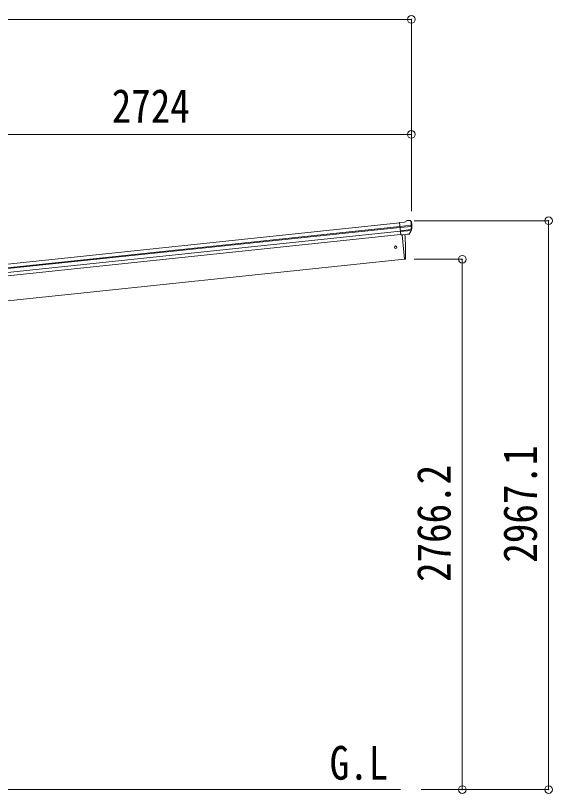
# Model space of a CAD drawing. Units: millimetres at full size, sheet at 1:40. Extents: x -11243 to 11243, y -7760 to 7760.
# Drawn here: x -3593 to -794, y -4247 to -190 of the extents above; entities that cross this region are included whole.
import ezdxf
from ezdxf.enums import TextEntityAlignment as Align

# ---------------------------------------------------------------- set-up
doc = ezdxf.new("R2010")
doc.units = ezdxf.units.MM
doc.header["$LTSCALE"] = 40
doc.header["$PDMODE"] = 32
doc.header["$PDSIZE"] = 40
for name, color, linetype, lineweight in [('0-0_0', 7, 'Continuous', 9), ('0-3_ELV2', 4, 'Continuous', 9), ('0-6_OTH_LINE', 6, 'Continuous', 9)]:
    doc.layers.add(name, color=color, linetype=linetype, lineweight=lineweight)
doc.layers.add('0-7_SHAPE', color=7, linetype='Continuous')
doc.styles.add('ＭＳ ゴシック', font='')
doc.styles.get('ＭＳ ゴシック').set_extended_font_data('MS Gothic')

msp = doc.modelspace()

# ---------------------------------------------------------------- linework, layer by layer
at = {"layer": '0-0_0'}
msp.add_line((-4097.42, -4226.61), (-1586.4, -4226.61), dxfattribs=at)
at = {"layer": '0-3_ELV2'}
for p, q in [((-1552.12, -1259), (-1538.63, -1257.58)), ((-4193.01, -1544.61), (-1591.26, -1271.16)), ((-4191.03, -1563.5), (-1589.28, -1290.05)), ((-4190.6, -1567.68), (-1588.84, -1294.23)), ((-1564.95, -1266.38), (-1591.47, -1269.16)), ((-1584.69, -1333.72), (-1591.47, -1269.16)), ((-1589.31, -1289.69), (-1529.58, -1283.42)), ((-1529.1, -1289.28), (-1588.7, -1295.55)), ((-1564.95, -1266.38), (-1553.35, -1259.41)), ((-1534.97, -1258.67), (-1534.97, -1258.66)), ((-1534.97, -1258.67), (-1529.79, -1262.86)), ((-1528.4, -1266.56), (-1528.71, -1264.71)), ((-4188.5, -1587.54), (-1586.75, -1314.09)), ((-1584.99, -1330.83), (-4186.74, -1604.28)), ((-1529.93, -1306.04), (-1586.97, -1312.03)), ((-1531.32, -1310.7), (-1586.5, -1316.5)), ((-1541.33, -1328.93), (-1584.71, -1333.49)), ((-1584.69, -1333.72), (-1574.74, -1332.67)), ((-1577.81, -1332.99), (-1564.42, -1460.38)), ((-1574.74, -1332.67), (-1574.47, -1332.74)), ((-1574.47, -1332.74), (-1549.14, -1330.07)), ((-1549.14, -1330.07), (-1548.88, -1329.95)), ((-1548.88, -1329.95), (-1541.19, -1329.15)), ((-1539.88, -1327.28), (-1530.43, -1308.98)), ((-1538.83, -1327.71), (-1528.71, -1309.45)), ((-1564.42, -1460.38), (-4097.92, -1726.67)), ((-1564.42, -1460.38), (-1562.36, -1460.1))]:
    msp.add_line(p, q, dxfattribs=at)
msp.add_circle((-1611.21, -1397.83), 6.5, dxfattribs=at)
for centre, radius, start, end in [((-1538.11, -1262.55), 5, 51.04426, 95.95574), ((-1551.81, -1261.98), 3, 96.02369, 120.97631), ((-1721.96, -1288.21), 192.44, 1.4271, 6.57578), ((-1729.29, -1287.67), 200.2, 354.20009, 359.53883), ((-1484.3, -1281.3), 45.32, 182.67122, 185.64518), ((-1528.91, -1290.62), 1.35, 95.1605, 97.91927), ((-1526.3, -1289.07), 2.74, 179.02151, 184.43412), ((-1729.29, -1287.67), 202, 354.13916, 6), ((-2459.02, -1420.18), 900, 357.63919, 5.64987), ((-1541.45, -1326.26), 2.99, 285.2717, 331.00739), ((-1533.1, -1307.6), 3, 332.69111, 354.20009), ((-1531.33, -1307.99), 3, 331, 354.13916), ((-1562.78, -1457.13), 3, 278, 357.63919)]:
    msp.add_arc(centre, radius, start, end, dxfattribs=at)
for centre, major_axis, ratio, start_param, end_param in [((-1530.66, -1266.16), (-0.87, 5.91), 0.020485, 0.671432, 1.5691306), ((-1536.05, -1261.65), (5.88, -1.31), 0.24881, 0.460585, 0.4641038), ((-1531.68, -1265.19), (-2.34, 1.9), 0.995767, 3.9859716, 4.712389), ((-1726.99, -1309.62), (-20.92, 199.05), 0.994373, 4.7113789, 4.7277536), ((-1541.65, -1325.95), (-0.11, 3), 0.642905, 3.2459383, 4.203928), ((-1541.51, -1326.16), (1.66, -2.51), 0.997631, 5.8041905, 5.8929484), ((-1541.58, -1326.05), (3.53, -2.11), 0.650902, 5.2561448, 5.3289554), ((-1539.21, -1325.7), (1.08, 3.13), 0.040856, 2.1135035, 2.1416249)]:
    msp.add_ellipse(centre, major_axis=major_axis, ratio=ratio, start_param=start_param, end_param=end_param, dxfattribs=at)
at = {"layer": '0-6_OTH_LINE'}
for p, q in [((-1529.29, -209.56), (-6993.47, -209.56)), ((-1529.29, -209.56), (-1529.29, -1209.72)), ((-4253.34, -809.56), (-1529.29, -809.56)), ((-1529.29, -809.56), (-1529.29, -1209.72)), ((-813.68, -1259.56), (-1514.78, -1259.56)), ((-813.68, -4226.61), (-813.68, -1259.56)), ((-1263.68, -1460.38), (-1514.78, -1460.38)), ((-1263.68, -4226.61), (-1263.68, -1460.38)), ((-813.68, -4226.61), (-1477.54, -4226.61)), ((-1263.68, -4226.61), (-1476.54, -4226.61))]:
    msp.add_line(p, q, dxfattribs=at)
for p in [(-1529.29, -209.56), (-1529.29, -809.56), (-813.68, -1259.56), (-1263.68, -1460.38), (-1263.68, -4226.61), (-813.68, -4226.61)]:
    msp.add_point(p, dxfattribs=at)

# ---------------------------------------------------------------- texts
at = {"layer": '0-6_OTH_LINE', "color": 7, "style": 'ＭＳ ゴシック', "width": 0.85}
msp.add_text('2724', height=176, dxfattribs=at).set_placement((-3091.32, -801.56), align=Align.BOTTOM_LEFT)
for s, p in [('2967.1', (-821.68, -3043.09)), ('2766.2', (-1271.68, -3143.5))]:
    msp.add_text(s, height=176, rotation=90, dxfattribs=at).set_placement(p, align=Align.BOTTOM_LEFT)
at = {"layer": '0-7_SHAPE', "style": 'ＭＳ ゴシック', "width": 0.85}
msp.add_text('G.L', height=176, dxfattribs=at).set_placement((-1955.37, -4227.65), align=Align.BOTTOM_LEFT)

doc.saveas('drawing.dxf')
